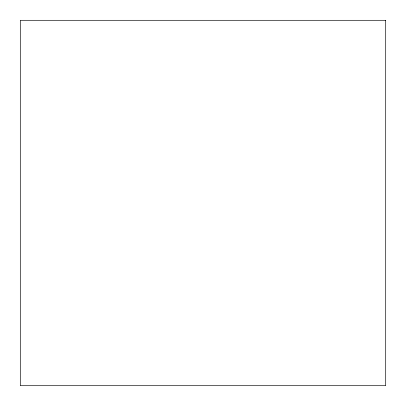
<?xml version="1.0" encoding="UTF-8"?>
<svg xmlns="http://www.w3.org/2000/svg" width="406" height="406" viewBox="0 0 406 406"><rect width="100%" height="100%" fill="white"/><g stroke="black" fill="none" stroke-linecap="round" stroke-linejoin="round"><path stroke-width="0.61" d="M385.7 20.3L20.3 20.3L20.3 385.7L385.7 385.7L385.7 20.3"/></g></svg>
